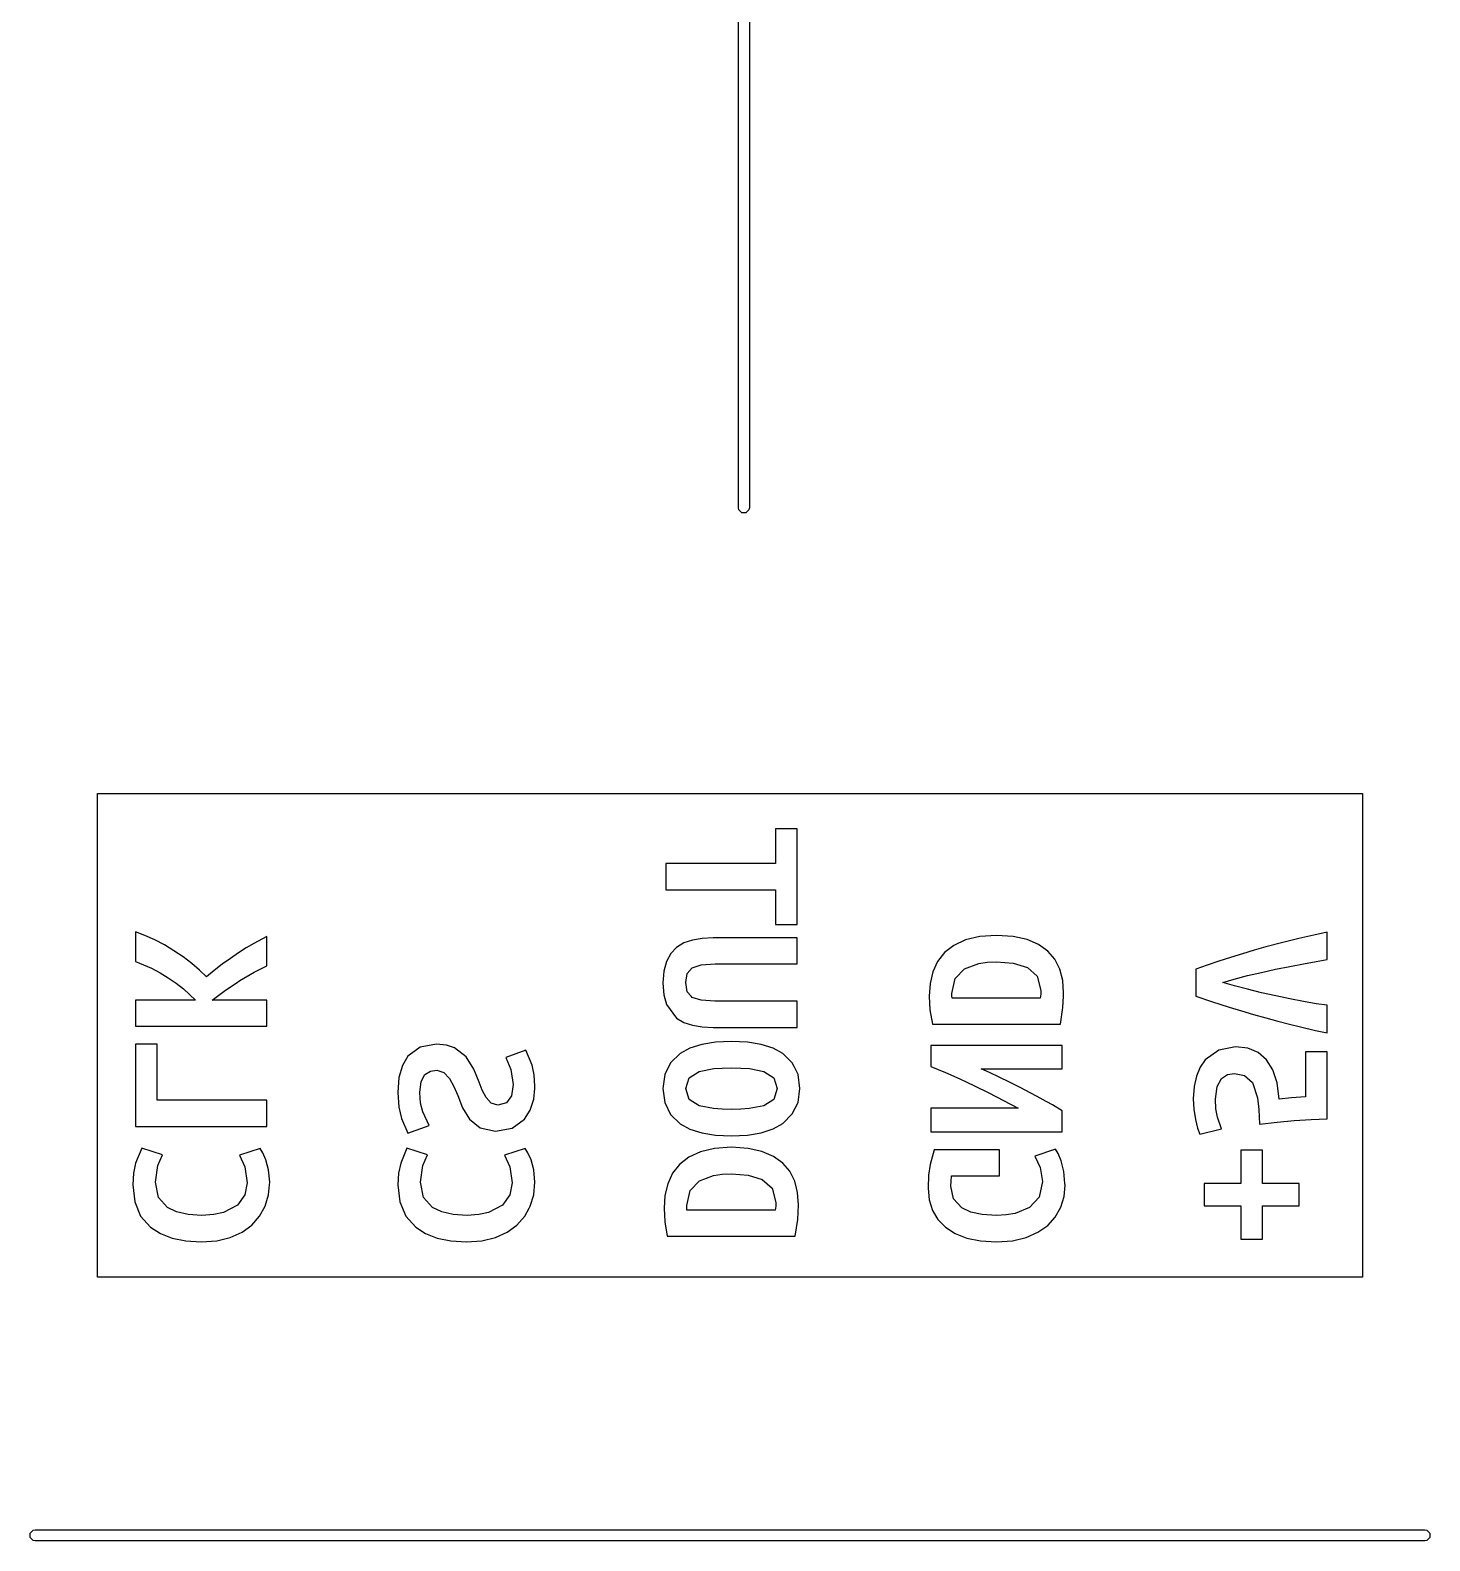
# Model space of a CAD drawing. Extents: x 44.5 to 107.9, y -136.2 to -45.2.
# Drawn here: x 53.93 to 66.72, y -76.76 to -62.94 of the extents above; entities that cross this region are included whole.
import ezdxf

# ---------------------------------------------------------------- set-up
doc = ezdxf.new("R2010")
doc.units = 0
doc.layers.add('BLACK', color=7, linetype='CONTINUOUS')

msp = doc.modelspace()

# ---------------------------------------------------------------- linework, layer by layer
at = {"layer": 'BLACK', "linetype": 'CONTINUOUS'}
for p, q in [((60.402, -67.31), (60.402, -54.61)), ((60.502, -54.61), (60.502, -67.31)), ((60.405806, -67.329134), (60.402, -67.31)), ((60.432866, -67.356194), (60.405806, -67.329134)), ((60.471134, -67.356194), (60.432866, -67.356194)), ((60.498194, -67.329134), (60.471134, -67.356194)), ((60.502, -67.31), (60.498194, -67.329134)), ((54.542771, -70.247793), (54.542771, -69.924691)), ((54.542771, -69.924691), (66.107229, -69.924691)), ((66.107229, -69.924691), (66.107229, -70.247793)), ((54.542771, -70.563787), (54.542771, -70.247793)), ((60.937601, -70.247793), (60.739863, -70.247793)), ((60.739863, -70.247793), (60.739863, -70.563787)), ((60.937601, -71.120168), (60.937601, -70.247793)), ((66.107229, -70.247793), (66.107229, -74.024207)), ((54.542771, -71.459425), (54.542771, -70.563787)), ((60.739863, -70.563787), (59.737601, -70.563787)), ((59.737601, -70.563787), (59.737601, -70.804174)), ((59.737601, -70.804174), (60.739863, -70.804174)), ((60.739863, -70.804174), (60.739863, -71.120168)), ((60.739863, -71.120168), (60.937601, -71.120168)), ((54.977585, -71.22146), (54.891074, -71.189958)), ((54.891074, -71.189958), (54.891074, -71.459425)), ((55.066519, -71.261687), (54.977585, -71.22146)), ((55.155695, -71.30894), (55.066519, -71.261687)), ((56.091074, -71.230669), (55.97185, -71.295612)), ((56.091074, -71.500136), (56.091074, -71.230669)), ((59.981866, -71.263625), (59.902868, -71.290281)), ((60.072011, -71.249086), (59.981866, -71.263625)), ((60.17185, -71.244239), (60.072011, -71.249086)), ((60.937601, -71.244239), (60.17185, -71.244239)), ((60.937601, -71.482688), (60.937601, -71.244239)), ((62.477827, -71.262656), (62.371446, -71.312333)), ((62.607472, -71.231396), (62.477827, -71.262656)), ((62.761834, -71.220976), (62.607472, -71.231396)), ((62.912803, -71.230426), (62.761834, -71.220976)), ((63.040024, -71.258779), (62.912803, -71.230426)), ((63.145194, -71.304094), (63.040024, -71.258779)), ((65.377262, -71.285435), (65.2229, -71.32663)), ((65.524354, -71.249086), (65.377262, -71.285435)), ((65.661026, -71.217826), (65.524354, -71.249086)), ((65.784128, -71.191897), (65.661026, -71.217826)), ((65.784128, -71.441977), (65.784128, -71.191897)), ((55.242932, -71.361525), (55.155695, -71.30894)), ((55.326535, -71.418472), (55.242932, -71.361525)), ((55.404806, -71.478811), (55.326535, -71.418472)), ((55.83227, -71.38188), (55.758845, -71.432042)), ((55.903514, -71.336081), (55.83227, -71.38188)), ((55.97185, -71.295612), (55.903514, -71.336081)), ((59.783401, -71.387696), (59.744386, -71.459425)), ((59.83647, -71.331477), (59.783401, -71.387696)), ((59.902868, -71.290281), (59.83647, -71.331477)), ((62.286874, -71.378003), (62.223142, -71.458698)), ((62.371446, -71.312333), (62.286874, -71.378003)), ((63.230008, -71.364433), (63.145194, -71.304094)), ((63.294709, -71.439796), (63.230008, -71.364433)), ((64.90109, -71.422591), (64.793067, -71.457917)), ((65.009653, -71.388666), (64.90109, -71.422591)), ((65.116922, -71.356679), (65.009653, -71.388666)), ((65.2229, -71.32663), (65.116922, -71.356679)), ((54.542771, -72.215483), (54.542771, -71.459425)), ((54.891074, -71.459425), (55.037439, -71.520491)), ((55.037439, -71.520491), (55.114984, -71.562414)), ((55.114984, -71.562414), (55.19059, -71.608698)), ((55.47605, -71.540362), (55.404806, -71.478811)), ((55.53857, -71.600943), (55.47605, -71.540362)), ((55.609814, -71.542058), (55.53857, -71.600943)), ((55.683966, -71.485596), (55.609814, -71.542058)), ((55.758845, -71.432042), (55.683966, -71.485596)), ((55.844871, -71.634869), (55.974758, -71.558294)), ((55.974758, -71.558294), (56.091074, -71.500136)), ((59.720396, -71.548601), (59.712399, -71.657163)), ((59.744386, -71.459425), (59.720396, -71.548601)), ((59.933401, -71.569926), (59.978958, -71.517583)), ((59.978958, -71.517583), (60.062318, -71.490443)), ((60.062318, -71.490443), (60.189297, -71.482688)), ((60.189297, -71.482688), (60.937601, -71.482688)), ((62.179281, -71.553447), (62.153837, -71.660313)), ((62.223142, -71.458698), (62.179281, -71.553447)), ((62.383805, -71.615483), (62.469103, -71.526307)), ((62.469103, -71.526307), (62.598021, -71.477842)), ((62.598021, -71.477842), (62.676292, -71.466937)), ((62.676292, -71.466937), (62.761834, -71.463302)), ((62.761834, -71.463302), (62.913045, -71.474934)), ((62.913045, -71.474934), (63.042932, -71.515645)), ((63.042932, -71.515645), (63.133078, -71.595128)), ((63.33954, -71.530184), (63.294709, -71.439796)), ((63.365711, -71.633173), (63.33954, -71.530184)), ((64.687412, -71.494104), (64.584128, -71.531153)), ((64.584128, -71.531153), (64.584128, -71.777357)), ((64.793067, -71.457917), (64.687412, -71.494104)), ((65.054241, -71.589312), (65.182189, -71.559263)), ((65.182189, -71.559263), (65.312076, -71.531153)), ((65.312076, -71.531153), (65.441236, -71.504982)), ((65.441236, -71.504982), (65.567003, -71.48075)), ((65.567003, -71.48075), (65.68332, -71.459425)), ((65.68332, -71.459425), (65.784128, -71.441977)), ((55.19059, -71.608698), (55.262803, -71.658375)), ((55.262803, -71.658375), (55.33017, -71.710475)), ((55.713045, -71.723076), (55.811552, -71.657163)), ((55.811552, -71.657163), (55.844871, -71.634869)), ((59.712399, -71.657163), (59.720396, -71.764029)), ((59.91983, -71.653286), (59.933401, -71.569926)), ((59.933401, -71.736646), (59.91983, -71.653286)), ((62.153837, -71.660313), (62.145355, -71.777357)), ((62.352787, -71.752155), (62.383805, -71.615483)), ((63.133078, -71.595128), (63.167003, -71.725015)), ((63.374435, -71.746339), (63.365711, -71.633173)), ((64.828393, -71.651347), (64.934289, -71.62033)), ((64.935743, -71.682607), (64.828393, -71.651347)), ((64.934289, -71.62033), (65.054241, -71.589312)), ((65.056179, -71.714352), (64.935743, -71.682607)), ((55.439701, -71.812252), (54.891074, -71.812252)), ((54.891074, -71.812252), (54.891074, -72.050701)), ((55.33017, -71.710475), (55.439701, -71.812252)), ((55.592851, -71.812252), (55.713045, -71.723076)), ((56.091074, -71.812252), (55.592851, -71.812252)), ((56.091074, -72.050701), (56.091074, -71.812252)), ((59.720396, -71.764029), (59.744386, -71.851994)), ((59.968735, -71.777357), (59.933401, -71.736646)), ((59.977989, -71.788019), (59.968735, -71.777357)), ((60.06038, -71.814191), (59.977989, -71.788019)), ((60.187359, -71.821945), (60.06038, -71.814191)), ((60.937601, -71.821945), (60.187359, -71.821945)), ((60.937601, -72.062333), (60.937601, -71.821945)), ((62.145355, -71.777357), (62.152141, -71.902397)), ((62.352787, -71.77348), (62.352787, -71.752155)), ((62.354725, -71.794805), (62.352787, -71.77348)), ((63.161187, -71.794805), (62.354725, -71.794805)), ((63.166034, -71.75991), (63.161187, -71.794805)), ((63.167003, -71.725015), (63.166034, -71.75991)), ((63.368619, -71.880103), (63.373086, -71.777357)), ((63.373086, -71.777357), (63.374435, -71.746339)), ((64.584128, -71.777357), (64.726616, -71.825338)), ((64.726616, -71.825338), (64.886551, -71.876226)), ((65.184128, -71.74537), (65.056179, -71.714352)), ((65.314015, -71.774449), (65.184128, -71.74537)), ((65.442932, -71.801347), (65.314015, -71.774449)), ((65.567973, -71.825822), (65.442932, -71.801347)), ((65.683562, -71.846178), (65.567973, -71.825822)), ((59.744386, -71.851994), (59.83647, -71.977034)), ((62.152141, -71.902397), (62.174435, -72.033254)), ((63.345355, -72.033254), (63.368619, -71.880103)), ((64.886551, -71.876226), (64.998883, -71.910475)), ((64.998883, -71.910475), (65.110999, -71.943431)), ((65.110999, -71.943431), (65.2229, -71.975095)), ((65.2229, -71.975095), (65.332647, -72.005036)), ((65.784128, -71.860717), (65.683562, -71.846178)), ((65.784128, -72.112737), (65.784128, -71.860717)), ((54.891074, -72.050701), (56.091074, -72.050701)), ((59.83647, -71.977034), (59.902868, -72.016775)), ((59.902868, -72.016775), (59.981866, -72.042947)), ((59.981866, -72.042947), (60.072011, -72.057486)), ((60.072011, -72.057486), (60.17185, -72.062333)), ((60.17185, -72.062333), (60.937601, -72.062333)), ((62.174435, -72.033254), (63.345355, -72.033254)), ((65.332647, -72.005036), (65.438301, -72.032823)), ((65.438301, -72.032823), (65.539863, -72.058456)), ((65.539863, -72.058456), (65.675565, -72.090443)), ((65.675565, -72.090443), (65.784128, -72.112737)), ((54.542771, -73.502721), (54.542771, -72.215483)), ((55.088813, -72.215483), (54.891074, -72.215483)), ((54.891074, -72.215483), (54.891074, -72.969603)), ((55.088813, -72.657486), (55.088813, -72.215483)), ((57.492447, -72.242866), (57.38122, -72.325015)), ((57.641963, -72.215483), (57.492447, -72.242866)), ((57.732351, -72.223722), (57.641963, -72.215483)), ((57.805775, -72.248439), (57.732351, -72.223722)), ((57.914338, -72.332769), (57.805775, -72.248439)), ((60.066438, -72.218391), (59.958905, -72.253528)), ((60.192993, -72.197309), (60.066438, -72.218391)), ((60.33857, -72.190281), (60.192993, -72.197309)), ((60.484148, -72.197187), (60.33857, -72.190281)), ((60.610703, -72.217906), (60.484148, -72.197187)), ((60.718235, -72.252438), (60.610703, -72.217906)), ((60.806745, -72.300782), (60.718235, -72.252438)), ((63.360864, -72.227115), (62.160864, -72.227115)), ((62.160864, -72.227115), (62.160864, -72.419037)), ((63.360864, -72.4423), (63.360864, -72.227115)), ((64.946648, -72.240685), (64.792528, -72.269764)), ((65.059087, -72.253824), (64.946648, -72.240685)), ((57.38122, -72.325015), (57.330062, -72.410637)), ((57.984128, -72.445208), (57.914338, -72.332769)), ((58.460057, -72.269764), (58.275889, -72.339554)), ((58.275889, -72.339554), (58.322415, -72.447147)), ((58.516276, -72.408375), (58.460057, -72.269764)), ((59.78262, -72.388019), (59.729954, -72.493997)), ((59.870396, -72.302721), (59.78262, -72.388019)), ((59.958905, -72.253528), (59.870396, -72.302721)), ((60.894521, -72.38565), (60.806745, -72.300782)), ((60.910913, -72.419037), (60.894521, -72.38565)), ((64.669426, -72.35894), (64.6229, -72.426307)), ((64.792528, -72.269764), (64.669426, -72.35894)), ((65.153433, -72.293243), (65.059087, -72.253824)), ((65.229685, -72.35894), (65.153433, -72.293243)), ((65.287412, -72.451347), (65.229685, -72.35894)), ((65.784128, -72.285273), (65.586389, -72.285273)), ((65.586389, -72.285273), (65.586389, -72.698197)), ((65.784128, -72.897874), (65.784128, -72.285273)), ((57.299367, -72.52146), (57.289136, -72.657486)), ((57.330062, -72.410637), (57.299367, -72.52146)), ((57.501414, -72.557648), (57.536309, -72.494643)), ((57.536309, -72.494643), (57.586712, -72.462656)), ((57.586712, -72.462656), (57.643901, -72.453932)), ((57.643901, -72.453932), (57.709814, -72.475257)), ((57.709814, -72.475257), (57.761187, -72.529538)), ((57.761187, -72.529538), (57.801898, -72.603205)), ((58.031624, -72.562494), (57.984128, -72.445208)), ((58.322415, -72.447147), (58.341801, -72.583819)), ((58.535178, -72.497793), (58.516276, -72.408375)), ((58.541478, -72.601267), (58.535178, -72.497793)), ((59.729954, -72.493997), (59.712399, -72.620653)), ((59.91983, -72.622591), (59.952787, -72.524691)), ((59.952787, -72.524691), (60.042932, -72.466533)), ((60.042932, -72.466533), (60.175727, -72.439393)), ((60.175727, -72.439393), (60.254241, -72.434304)), ((60.254241, -72.434304), (60.33857, -72.432607)), ((60.33857, -72.432607), (60.423142, -72.434304)), ((60.423142, -72.434304), (60.502383, -72.439393)), ((60.502383, -72.439393), (60.635178, -72.466533)), ((60.635178, -72.466533), (60.724354, -72.523722)), ((60.724354, -72.523722), (60.75731, -72.622591)), ((60.947186, -72.49292), (60.910913, -72.419037)), ((60.964742, -72.622591), (60.947186, -72.49292)), ((62.160864, -72.419037), (62.293875, -72.474934)), ((62.293875, -72.474934), (62.426669, -72.534061)), ((62.697859, -72.476468), (62.622254, -72.4423)), ((62.622254, -72.4423), (63.360864, -72.4423)), ((62.785097, -72.516937), (62.697859, -72.476468)), ((62.879604, -72.562494), (62.785097, -72.516937)), ((64.588005, -72.508213), (64.566195, -72.604659)), ((64.6229, -72.426307), (64.588005, -72.508213)), ((64.81773, -72.530507), (64.872981, -72.494643)), ((64.872981, -72.494643), (64.936955, -72.48495)), ((64.936955, -72.48495), (65.029039, -72.501428)), ((65.029039, -72.501428), (65.100767, -72.567341)), ((65.326185, -72.570895), (65.287412, -72.451347)), ((55.088813, -72.729215), (55.088813, -72.657486)), ((57.289136, -72.657486), (57.297132, -72.791735)), ((57.488813, -72.657486), (57.501414, -72.557648)), ((57.495598, -72.754174), (57.488813, -72.657486)), ((57.801898, -72.603205), (57.835824, -72.684627)), ((58.060703, -72.637131), (58.031624, -72.562494)), ((58.096567, -72.704982), (58.060703, -72.637131)), ((58.341801, -72.583819), (58.326508, -72.689366)), ((58.530924, -72.72006), (58.539756, -72.620653)), ((58.539756, -72.620653), (58.541478, -72.601267)), ((59.712399, -72.620653), (59.729954, -72.750432)), ((59.952787, -72.72146), (59.91983, -72.622591)), ((60.75731, -72.622591), (60.724354, -72.72146)), ((60.947186, -72.748386), (60.964742, -72.622591)), ((62.426669, -72.534061), (62.559249, -72.59642)), ((62.559249, -72.59642), (62.691828, -72.66201)), ((62.691828, -72.66201), (62.824623, -72.73083)), ((62.977019, -72.611929), (62.879604, -72.562494)), ((63.076131, -72.664029), (62.977019, -72.611929)), ((63.172122, -72.715645), (63.076131, -72.664029)), ((64.566195, -72.604659), (64.558926, -72.715645)), ((64.76248, -72.717583), (64.777989, -72.602236)), ((64.777989, -72.602236), (64.81773, -72.530507)), ((65.100767, -72.567341), (65.147294, -72.70789)), ((65.346002, -72.717583), (65.326185, -72.570895)), ((56.091074, -72.729215), (55.088813, -72.729215)), ((56.091074, -72.969603), (56.091074, -72.729215)), ((57.297132, -72.791735), (57.321123, -72.895935)), ((57.515953, -72.834869), (57.495598, -72.754174)), ((57.835824, -72.684627), (57.880412, -72.797066)), ((57.880412, -72.797066), (57.944386, -72.902721)), ((58.143094, -72.754417), (58.096567, -72.704982)), ((58.20416, -72.773803), (58.143094, -72.754417)), ((58.280627, -72.752694), (58.20416, -72.773803)), ((58.326508, -72.689366), (58.280627, -72.752694)), ((58.49926, -72.820545), (58.530924, -72.72006)), ((59.729954, -72.750432), (59.78262, -72.858025)), ((60.041963, -72.778649), (59.952787, -72.72146)), ((60.174758, -72.80579), (60.041963, -72.778649)), ((60.253998, -72.810879), (60.174758, -72.80579)), ((60.501414, -72.80579), (60.4229, -72.810879)), ((60.634208, -72.778649), (60.501414, -72.80579)), ((60.724354, -72.72146), (60.634208, -72.778649)), ((60.894521, -72.854363), (60.947186, -72.748386)), ((62.957633, -72.802882), (62.160864, -72.802882)), ((62.160864, -72.802882), (62.160864, -73.018068)), ((62.824623, -72.73083), (62.957633, -72.802882)), ((63.175727, -72.717583), (63.172122, -72.715645)), ((63.271931, -72.771864), (63.175727, -72.717583)), ((63.360864, -72.826145), (63.271931, -72.771864)), ((64.558926, -72.715645), (64.564742, -72.810637)), ((64.766842, -72.808213), (64.76248, -72.717583)), ((65.147294, -72.70789), (65.159653, -72.81306)), ((65.456502, -72.70789), (65.346002, -72.717583)), ((65.586389, -72.698197), (65.456502, -72.70789)), ((57.321123, -72.895935), (57.38025, -73.0297)), ((57.574111, -72.95991), (57.515953, -72.834869)), ((57.944386, -72.902721), (58.040347, -72.981234)), ((58.333078, -72.984869), (58.446486, -72.902721)), ((58.446486, -72.902721), (58.49926, -72.820545)), ((59.78262, -72.858025), (59.870396, -72.943431)), ((59.870396, -72.943431), (59.958905, -72.9922)), ((60.33857, -72.812575), (60.253998, -72.810879)), ((60.4229, -72.810879), (60.33857, -72.812575)), ((60.718235, -72.990564), (60.806745, -72.940523)), ((60.806745, -72.940523), (60.894521, -72.854363)), ((63.360864, -73.018068), (63.360864, -72.826145)), ((64.564742, -72.810637), (64.579281, -72.90369)), ((64.579281, -72.90369), (64.599637, -72.984142)), ((64.779927, -72.882365), (64.766842, -72.808213)), ((64.8187, -72.990927), (64.779927, -72.882365)), ((65.159653, -72.81306), (65.163772, -72.946339)), ((65.163772, -72.946339), (65.324919, -72.928892)), ((65.324919, -72.928892), (65.482674, -72.915321)), ((65.482674, -72.915321), (65.636066, -72.905144)), ((65.636066, -72.905144), (65.784128, -72.897874)), ((54.891074, -72.969603), (56.091074, -72.969603)), ((57.38025, -73.0297), (57.574111, -72.95991)), ((58.040347, -72.981234), (58.182835, -73.012252)), ((58.182835, -73.012252), (58.333078, -72.984869)), ((59.958905, -72.9922), (60.066438, -73.027034)), ((60.066438, -73.027034), (60.192993, -73.047935)), ((60.192993, -73.047935), (60.33857, -73.054901)), ((60.33857, -73.054901), (60.484148, -73.047753)), ((60.484148, -73.047753), (60.610703, -73.026307)), ((60.610703, -73.026307), (60.718235, -72.990564)), ((62.160864, -73.018068), (63.360864, -73.018068)), ((64.599637, -72.984142), (64.620961, -73.039393)), ((64.620961, -73.039393), (64.8187, -72.990927)), ((54.949233, -73.167341), (54.892044, -73.304013)), ((55.137278, -73.227438), (54.949233, -73.167341)), ((56.030977, -73.169279), (55.840994, -73.231315)), ((56.054241, -73.209021), (56.030977, -73.169279)), ((56.08332, -73.273964), (56.054241, -73.209021)), ((57.372496, -73.167341), (57.315307, -73.304013)), ((57.560541, -73.227438), (57.372496, -73.167341)), ((58.454241, -73.169279), (58.264257, -73.231315)), ((58.477504, -73.209021), (58.454241, -73.169279)), ((58.506583, -73.273964), (58.477504, -73.209021)), ((60.054564, -73.201267), (59.948183, -73.250943)), ((60.184208, -73.170006), (60.054564, -73.201267)), ((60.33857, -73.159586), (60.184208, -73.170006)), ((60.48954, -73.169037), (60.33857, -73.159586)), ((60.616761, -73.197389), (60.48954, -73.169037)), ((60.721931, -73.242704), (60.616761, -73.197389)), ((62.189943, -73.18285), (62.155048, -73.315645)), ((62.788974, -73.18285), (62.189943, -73.18285)), ((62.788974, -73.421299), (62.788974, -73.18285)), ((63.300767, -73.177034), (63.110784, -73.239069)), ((63.324031, -73.216775), (63.300767, -73.177034)), ((63.35311, -73.283658), (63.324031, -73.216775)), ((65.190913, -73.184788), (64.995113, -73.184788)), ((64.995113, -73.184788), (64.995113, -73.48915)), ((65.190913, -73.48915), (65.190913, -73.184788)), ((54.892044, -73.304013), (54.872415, -73.396824)), ((55.073304, -73.479457), (55.094628, -73.325338)), ((55.094628, -73.325338), (55.137278, -73.227438)), ((55.840994, -73.231315), (55.890428, -73.338908)), ((55.890428, -73.338908), (55.910784, -73.483334)), ((56.107553, -73.36411), (56.08332, -73.273964)), ((57.315307, -73.304013), (57.295679, -73.396824)), ((57.496567, -73.479457), (57.517892, -73.325338)), ((57.517892, -73.325338), (57.560541, -73.227438)), ((58.264257, -73.231315), (58.313691, -73.338908)), ((58.313691, -73.338908), (58.334047, -73.483334)), ((58.530816, -73.36411), (58.506583, -73.273964)), ((59.863611, -73.316614), (59.799879, -73.397309)), ((59.948183, -73.250943), (59.863611, -73.316614)), ((60.806745, -73.303044), (60.721931, -73.242704)), ((60.871446, -73.378407), (60.806745, -73.303044)), ((62.155048, -73.315645), (62.140509, -73.415241)), ((63.110784, -73.239069), (63.159249, -73.343754)), ((63.159249, -73.343754), (63.180574, -73.471703)), ((63.377342, -73.379619), (63.35311, -73.283658)), ((54.872415, -73.396824), (54.865872, -73.502721)), ((55.100687, -73.617826), (55.073304, -73.479457)), ((55.910784, -73.483334), (55.890428, -73.592866)), ((56.118215, -73.479457), (56.107553, -73.36411)), ((56.116082, -73.502721), (56.118215, -73.479457)), ((57.295679, -73.396824), (57.289136, -73.502721)), ((57.52395, -73.617826), (57.496567, -73.479457)), ((58.334047, -73.483334), (58.313691, -73.592866)), ((58.541478, -73.479457), (58.530816, -73.36411)), ((58.531058, -73.593108), (58.541478, -73.479457)), ((59.756018, -73.492058), (59.730574, -73.598924)), ((59.799879, -73.397309), (59.756018, -73.492058)), ((59.960541, -73.554094), (60.04584, -73.464918)), ((60.04584, -73.464918), (60.174758, -73.416452)), ((60.174758, -73.416452), (60.253029, -73.405548)), ((60.253029, -73.405548), (60.33857, -73.401913)), ((60.33857, -73.401913), (60.489782, -73.413544)), ((60.489782, -73.413544), (60.619669, -73.454255)), ((60.619669, -73.454255), (60.709814, -73.533738)), ((60.916276, -73.468795), (60.871446, -73.378407)), ((60.93278, -73.533738), (60.916276, -73.468795)), ((62.140509, -73.415241), (62.135662, -73.533738)), ((62.343094, -73.514352), (62.345032, -73.467826)), ((62.345032, -73.467826), (62.350848, -73.421299)), ((62.350848, -73.421299), (62.788974, -73.421299)), ((63.180574, -73.471703), (63.149556, -73.61516)), ((63.386682, -73.48915), (63.377342, -73.379619)), ((63.388005, -73.504659), (63.386682, -73.48915)), ((64.995113, -73.48915), (64.657795, -73.48915)), ((64.657795, -73.48915), (64.657795, -73.694643)), ((65.528231, -73.48915), (65.190913, -73.48915)), ((65.528231, -73.694643), (65.528231, -73.48915)), ((54.542771, -74.024207), (54.542771, -73.502721)), ((54.865872, -73.502721), (54.883966, -73.658671)), ((55.182835, -73.711121), (55.100687, -73.617826)), ((55.890428, -73.592866), (55.822577, -73.687858)), ((56.076535, -73.697551), (56.107795, -73.593108)), ((56.107795, -73.593108), (56.116082, -73.502721)), ((57.289136, -73.502721), (57.307229, -73.658671)), ((57.606099, -73.711121), (57.52395, -73.617826)), ((58.313691, -73.592866), (58.24584, -73.687858)), ((58.499798, -73.697551), (58.531058, -73.593108)), ((59.730574, -73.598924), (59.722092, -73.715968)), ((59.929523, -73.690766), (59.960541, -73.554094)), ((60.709814, -73.533738), (60.74374, -73.663625)), ((60.942447, -73.571784), (60.93278, -73.533738)), ((60.951171, -73.68495), (60.942447, -73.571784)), ((62.135662, -73.533738), (62.145598, -73.640604)), ((62.368538, -73.630184), (62.343094, -73.514352)), ((62.444871, -73.714029), (62.368538, -73.630184)), ((63.149556, -73.61516), (63.063288, -73.711121)), ((63.348263, -73.708213), (63.378069, -73.609829)), ((63.378069, -73.609829), (63.388005, -73.504659)), ((54.883966, -73.658671), (54.938247, -73.787912)), ((55.266519, -73.750432), (55.182835, -73.711121)), ((55.371527, -73.774018), (55.266519, -73.750432)), ((55.695598, -73.755709), (55.606422, -73.775338)), ((55.822577, -73.687858), (55.695598, -73.755709)), ((56.025162, -73.790604), (56.076535, -73.697551)), ((57.307229, -73.658671), (57.361511, -73.787912)), ((57.689782, -73.750432), (57.606099, -73.711121)), ((57.79479, -73.774018), (57.689782, -73.750432)), ((58.118861, -73.755709), (58.029685, -73.775338)), ((58.24584, -73.687858), (58.118861, -73.755709)), ((58.448425, -73.790604), (58.48963, -73.715968)), ((58.48963, -73.715968), (58.499798, -73.697551)), ((59.722092, -73.715968), (59.728877, -73.841008)), ((59.929523, -73.71209), (59.929523, -73.690766)), ((59.931462, -73.733415), (59.929523, -73.71209)), ((60.737924, -73.733415), (59.931462, -73.733415)), ((60.742771, -73.69852), (60.737924, -73.733415)), ((60.74374, -73.663625), (60.742771, -73.69852)), ((60.945355, -73.818714), (60.951171, -73.68495)), ((62.145598, -73.640604), (62.175404, -73.736323)), ((62.175404, -73.736323), (62.224838, -73.819926)), ((62.525323, -73.751724), (62.444871, -73.714029)), ((62.630977, -73.774341), (62.525323, -73.751724)), ((62.931462, -73.765402), (62.850767, -73.777761)), ((63.063288, -73.711121), (62.931462, -73.765402)), ((63.298586, -73.796905), (63.348263, -73.708213)), ((64.657795, -73.694643), (64.995113, -73.694643)), ((64.995113, -73.694643), (64.995113, -73.999005)), ((65.190913, -73.999005), (65.190913, -73.694643)), ((65.190913, -73.694643), (65.528231, -73.694643)), ((54.938247, -73.787912), (55.028716, -73.890443)), ((55.028716, -73.890443), (55.11874, -73.948964)), ((55.497859, -73.78188), (55.371527, -73.774018)), ((55.606422, -73.775338), (55.497859, -73.78188)), ((55.864984, -73.934788), (55.954402, -73.870087)), ((55.954402, -73.870087), (56.025162, -73.790604)), ((57.361511, -73.787912), (57.451979, -73.890443)), ((57.451979, -73.890443), (57.542003, -73.948964)), ((57.921123, -73.78188), (57.79479, -73.774018)), ((58.029685, -73.775338), (57.921123, -73.78188)), ((58.288247, -73.934788), (58.377666, -73.870087)), ((58.377666, -73.870087), (58.448425, -73.790604)), ((59.728877, -73.841008), (59.751171, -73.971864)), ((60.922092, -73.971864), (60.945355, -73.818714)), ((62.224838, -73.819926), (62.293659, -73.890443)), ((62.293659, -73.890443), (62.381866, -73.947147)), ((62.761834, -73.78188), (62.630977, -73.774341)), ((62.850767, -73.777761), (62.761834, -73.78188)), ((63.140105, -73.935515), (63.229039, -73.872995)), ((63.229039, -73.872995), (63.298586, -73.796905)), ((54.542771, -74.347309), (54.542771, -74.024207)), ((55.11874, -73.948964), (55.225969, -73.990766)), ((55.225969, -73.990766), (55.350404, -74.015847)), ((55.350404, -74.015847), (55.492044, -74.024207)), ((55.492044, -74.024207), (55.633078, -74.014029)), ((55.633078, -74.014029), (55.757633, -73.983496)), ((55.757633, -73.983496), (55.864984, -73.934788)), ((57.542003, -73.948964), (57.649233, -73.990766)), ((57.649233, -73.990766), (57.773667, -74.015847)), ((57.773667, -74.015847), (57.915307, -74.024207)), ((57.915307, -74.024207), (58.056341, -74.014029)), ((58.056341, -74.014029), (58.180897, -73.983496)), ((58.180897, -73.983496), (58.288247, -73.934788)), ((59.751171, -73.971864), (60.922092, -73.971864)), ((62.381866, -73.947147), (62.489459, -73.989312)), ((62.489459, -73.989312), (62.616195, -74.015483)), ((62.616195, -74.015483), (62.761834, -74.024207)), ((62.761834, -74.024207), (62.906018, -74.014029)), ((62.906018, -74.014029), (63.03227, -73.983496)), ((63.03227, -73.983496), (63.140105, -73.935515)), ((64.995113, -73.999005), (65.190913, -73.999005)), ((66.107229, -74.024207), (66.107229, -74.347309)), ((66.107229, -74.347309), (54.542771, -74.347309)), ((53.928806, -76.688866), (53.955866, -76.661806)), ((53.955866, -76.661806), (53.975, -76.658)), ((53.975, -76.658), (66.675, -76.658)), ((66.675, -76.658), (66.694134, -76.661806)), ((66.694134, -76.661806), (66.721194, -76.688866)), ((53.928806, -76.727134), (53.928806, -76.688866)), ((53.955866, -76.754194), (53.928806, -76.727134)), ((53.975, -76.758), (53.955866, -76.754194)), ((66.675, -76.758), (53.975, -76.758)), ((66.694134, -76.754194), (66.675, -76.758)), ((66.721194, -76.727134), (66.694134, -76.754194)), ((66.721194, -76.688866), (66.721194, -76.727134))]:
    msp.add_line(p, q, dxfattribs=at)

doc.saveas('drawing.dxf')
